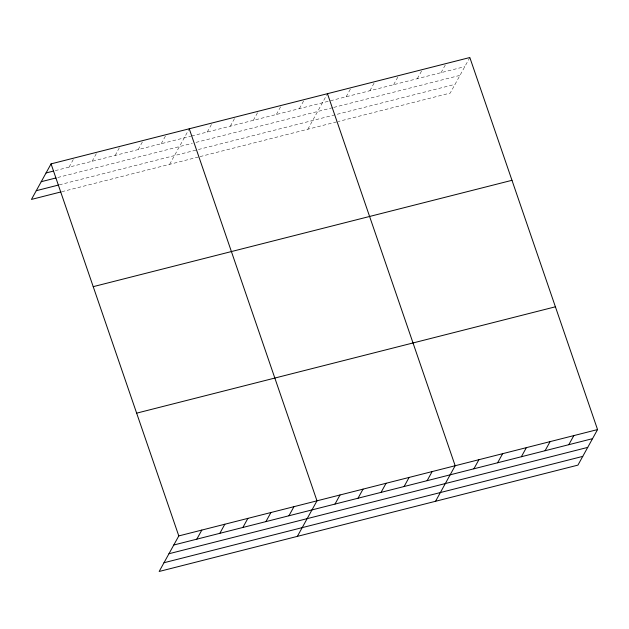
<?xml version="1.0" encoding="UTF-8"?>
<svg xmlns="http://www.w3.org/2000/svg" width="629" height="629" viewBox="0 0 629 629"><rect width="100%" height="100%" fill="white"/><g stroke="black" fill="none" stroke-linecap="round" stroke-linejoin="round"><path stroke-width="0.47" stroke-dasharray="3.15 2.36" d="M69.08 167.117L74.104 158.028M92.117 161.276L97.133 152.187M115.146 155.426L120.163 146.337M138.176 149.576L143.2 140.487M161.213 143.727L166.229 134.637M169.641 164.326L189.258 128.788M207.271 132.027L211.839 123.764M230.308 126.177L235.325 117.088M253.338 120.328L258.354 111.239M276.367 114.478L281.383 105.389M299.404 108.628L304.42 99.539M307.833 129.236L327.45 93.69M346.162 96.756L351.179 87.667M369.891 90.725L374.908 81.636M393.62 84.703L398.637 75.614M417.349 78.672L422.366 69.583M441.078 72.65L446.103 63.56M469.832 57.53L450.207 93.076L338.205 121.515M55.266 170.632L190.689 136.241M191.609 136.006L464.807 66.627M57.813 177.488L192.325 143.326M196.004 142.39L332.804 107.653M333.747 107.41L459.996 75.354M59.299 184.847L197.49 149.749M198.41 149.513L455.026 84.349M61.854 191.703L199.118 156.841M200.046 156.605L337.254 121.759"/><path stroke-width="0.94" d="M597.55 429.576L178.793 535.924L159.168 571.47L577.933 465.122L597.55 429.576L469.832 57.53L51.067 163.878L31.45 199.424L60.934 191.931M196.806 539.163L201.823 530.074M219.836 533.313L224.852 524.224M242.865 527.472L247.889 518.375M265.902 521.622L270.918 512.533M288.931 515.772L293.947 506.683M297.36 536.372L316.985 500.833L189.258 128.788M334.998 504.073L340.014 494.984M358.027 498.223L363.043 489.134M381.056 492.373L386.08 483.284M404.093 486.524L409.109 477.435M427.122 480.674L432.139 471.585M435.551 501.274L455.168 465.735L327.45 93.69M473.881 468.802L478.905 459.713M497.618 462.771L502.634 453.682M521.347 456.748L526.363 447.659M545.076 450.718L550.092 441.629M568.805 444.695L573.821 435.606M46.051 172.967L53.426 171.096M41.231 181.702L55.973 177.96M36.27 190.689L58.379 185.075M93.218 286.659L511.975 180.311M136.642 413.151L555.399 306.803M173.777 545.013L592.534 438.665M168.957 553.74L587.714 447.4M163.988 562.735L582.753 456.387M51.067 163.878L178.793 535.924"/></g></svg>
